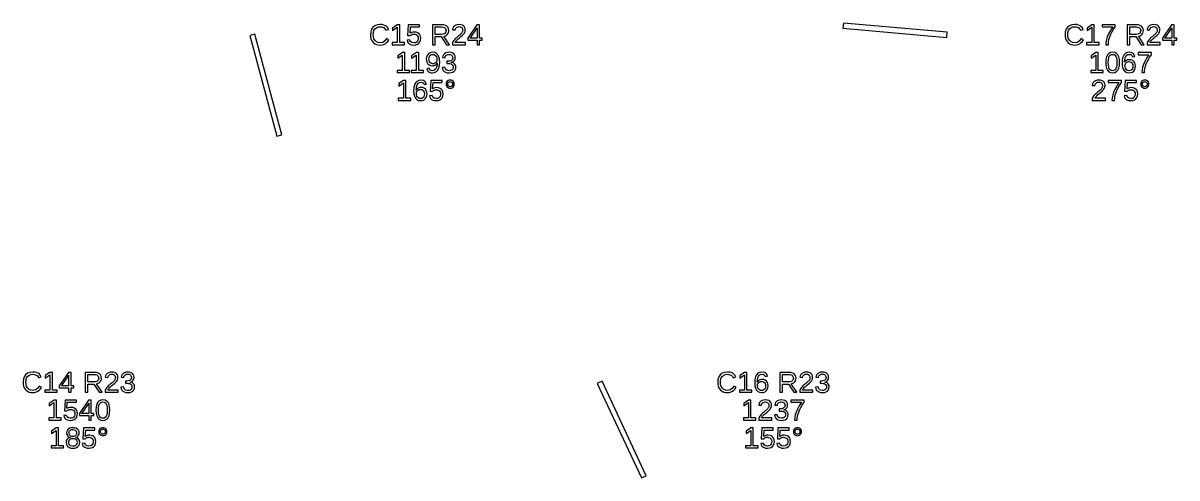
# Model space of a CAD drawing. Extents: x 194 to 2890, y 45 to 1503.
# Drawn here: x 1558 to 1890.2, y 747.5 to 878.4 of the extents above; entities that cross this region are included whole.
import ezdxf

# ---------------------------------------------------------------- set-up
doc = ezdxf.new("R2010")
doc.units = 0
doc.layers.get('0').update_dxf_attribs({"linetype": 'CONTINUOUS'})

msp = doc.modelspace()

# ---------------------------------------------------------------- linework, layer by layer
for points in [[(1661.31, 872.093), (1661.81, 872.222), (1662.26, 872.437), (1662.66, 872.734), (1662.99, 873.109), (1663.26, 873.564), (1662.62, 873.881), (1662.15, 873.219), (1661.55, 872.821), (1660.81, 872.689), (1660.23, 872.76), (1659.73, 872.974), (1659.32, 873.33), (1659.01, 873.803), (1658.83, 874.368), (1658.77, 875.024), (1658.83, 875.685), (1659, 876.244), (1659.3, 876.703), (1659.7, 877.043), (1660.19, 877.247), (1660.78, 877.315), (1661.16, 877.286), (1661.51, 877.198), (1661.83, 877.051), (1662.09, 876.848), (1662.31, 876.593), (1662.47, 876.286), (1663.2, 876.53), (1662.97, 876.961), (1662.67, 877.315), (1662.3, 877.592), (1661.86, 877.791), (1661.35, 877.91), (1660.77, 877.95), (1659.96, 877.863), (1659.28, 877.604), (1658.72, 877.173), (1658.31, 876.589), (1658.06, 875.873), (1657.98, 875.024), (1658.02, 874.441), (1658.13, 873.913), (1658.31, 873.44), (1658.56, 873.028), (1658.89, 872.685), (1659.27, 872.41), (1659.72, 872.21), (1660.22, 872.09), (1660.77, 872.05)], [(1667.8, 872.754), (1666.41, 872.754), (1666.41, 877.864), (1665.73, 877.864), (1664.37, 876.933), (1664.37, 876.241), (1665.67, 877.165), (1665.67, 872.754), (1664.21, 872.754), (1664.21, 872.132), (1667.8, 872.132)], [(1671.05, 872.108), (1671.55, 872.282), (1671.95, 872.571), (1672.25, 872.961), (1672.43, 873.437), (1672.49, 873.999), (1672.44, 874.497), (1672.27, 874.929), (1671.99, 875.293), (1671.62, 875.569), (1671.17, 875.734), (1670.64, 875.789), (1670.19, 875.749), (1669.8, 875.627), (1669.46, 875.423), (1669.57, 877.242), (1672.16, 877.242), (1672.16, 877.864), (1668.9, 877.864), (1668.71, 874.78), (1669.42, 874.78), (1669.6, 874.915), (1669.77, 875.021), (1669.94, 875.098), (1670.11, 875.15), (1670.3, 875.181), (1670.49, 875.191), (1670.84, 875.154), (1671.15, 875.043), (1671.4, 874.858), (1671.58, 874.612), (1671.69, 874.321), (1671.73, 873.983), (1671.69, 873.597), (1671.58, 873.271), (1671.4, 873.004), (1671.15, 872.806), (1670.84, 872.688), (1670.47, 872.648), (1669.91, 872.743), (1669.52, 873.026), (1669.28, 873.499), (1668.54, 873.413), (1668.67, 873.006), (1668.88, 872.668), (1669.16, 872.4), (1669.53, 872.206), (1669.96, 872.089), (1670.46, 872.05)], [(1676.62, 874.512), (1678.4, 874.512), (1679.89, 872.132), (1680.79, 872.132), (1679.16, 874.601), (1679.57, 874.713), (1679.91, 874.896), (1680.19, 875.151), (1680.4, 875.463), (1680.52, 875.821), (1680.56, 876.225), (1680.5, 876.702), (1680.33, 877.104), (1680.03, 877.431), (1679.63, 877.672), (1679.14, 877.816), (1678.54, 877.864), (1675.84, 877.864), (1675.84, 872.132), (1676.62, 872.132)], [(1676.62, 875.126), (1676.62, 877.242), (1678.46, 877.242), (1678.85, 877.213), (1679.18, 877.125), (1679.44, 876.979), (1679.63, 876.778), (1679.74, 876.524), (1679.78, 876.217), (1679.74, 875.898), (1679.63, 875.63), (1679.44, 875.413), (1679.19, 875.254), (1678.87, 875.158), (1678.49, 875.126)], [(1685.39, 872.754), (1682.4, 872.754), (1682.5, 872.946), (1682.63, 873.144), (1682.8, 873.346), (1683, 873.559), (1683.25, 873.789), (1683.54, 874.036), (1684.05, 874.457), (1684.43, 874.797), (1684.7, 875.057), (1684.88, 875.277), (1685.03, 875.496), (1685.15, 875.716), (1685.23, 875.936), (1685.28, 876.157), (1685.3, 876.379), (1685.25, 876.843), (1685.09, 877.23), (1684.84, 877.541), (1684.48, 877.768), (1684.04, 877.904), (1683.5, 877.95), (1683.01, 877.905), (1682.58, 877.769), (1682.21, 877.543), (1681.92, 877.24), (1681.73, 876.876), (1681.63, 876.448), (1682.38, 876.379), (1682.44, 876.663), (1682.56, 876.901), (1682.73, 877.093), (1682.95, 877.235), (1683.21, 877.319), (1683.5, 877.348), (1683.81, 877.319), (1684.06, 877.232), (1684.27, 877.087), (1684.43, 876.89), (1684.52, 876.646), (1684.55, 876.355), (1684.53, 876.13), (1684.48, 875.921), (1684.39, 875.728), (1684.27, 875.547), (1684.13, 875.37), (1683.97, 875.199), (1683.79, 875.031), (1683.59, 874.863), (1683.38, 874.695), (1683.17, 874.522), (1682.95, 874.34), (1682.73, 874.148), (1682.51, 873.943), (1682.3, 873.724), (1682.1, 873.488), (1681.91, 873.233), (1681.74, 872.953), (1681.59, 872.648), (1681.59, 872.132), (1685.39, 872.132)], [(1689.39, 873.429), (1690.2, 873.429), (1690.2, 874.007), (1689.39, 874.007), (1689.39, 877.864), (1688.63, 877.864), (1686, 873.999), (1686, 873.429), (1688.7, 873.429), (1688.7, 872.132), (1689.39, 872.132)], [(1824.07, 875.747), (1794.18, 878.362), (1794.05, 876.868), (1823.93, 874.253)], [(1861.31, 872.093), (1861.81, 872.222), (1862.26, 872.437), (1862.66, 872.734), (1862.99, 873.109), (1863.26, 873.564), (1862.62, 873.881), (1862.15, 873.219), (1861.55, 872.821), (1860.81, 872.689), (1860.23, 872.76), (1859.73, 872.974), (1859.32, 873.33), (1859.01, 873.803), (1858.83, 874.368), (1858.77, 875.024), (1858.83, 875.685), (1859, 876.244), (1859.3, 876.703), (1859.7, 877.043), (1860.19, 877.247), (1860.78, 877.315), (1861.16, 877.286), (1861.51, 877.198), (1861.83, 877.051), (1862.09, 876.848), (1862.31, 876.593), (1862.47, 876.286), (1863.2, 876.53), (1862.97, 876.961), (1862.67, 877.315), (1862.3, 877.592), (1861.86, 877.791), (1861.35, 877.91), (1860.77, 877.95), (1859.96, 877.863), (1859.28, 877.604), (1858.72, 877.173), (1858.31, 876.589), (1858.06, 875.873), (1857.98, 875.024), (1858.02, 874.441), (1858.13, 873.913), (1858.31, 873.44), (1858.56, 873.028), (1858.89, 872.685), (1859.27, 872.41), (1859.72, 872.21), (1860.22, 872.09), (1860.77, 872.05)], [(1867.8, 872.754), (1866.41, 872.754), (1866.41, 877.864), (1865.73, 877.864), (1864.37, 876.933), (1864.37, 876.241), (1865.67, 877.165), (1865.67, 872.754), (1864.21, 872.754), (1864.21, 872.132), (1867.8, 872.132)], [(1870.48, 872.655), (1870.54, 873.166), (1870.64, 873.665), (1870.78, 874.161), (1870.96, 874.662), (1871.18, 875.167), (1871.48, 875.739), (1871.89, 876.44), (1872.42, 877.27), (1872.42, 877.864), (1868.63, 877.864), (1868.63, 877.242), (1871.72, 877.242), (1871.06, 876.228), (1870.54, 875.295), (1870.16, 874.445), (1869.9, 873.648), (1869.74, 872.877), (1869.69, 872.132), (1870.46, 872.132)], [(1876.62, 874.512), (1878.4, 874.512), (1879.89, 872.132), (1880.79, 872.132), (1879.16, 874.601), (1879.57, 874.713), (1879.91, 874.896), (1880.19, 875.151), (1880.4, 875.463), (1880.52, 875.821), (1880.56, 876.225), (1880.5, 876.702), (1880.33, 877.104), (1880.03, 877.431), (1879.63, 877.672), (1879.14, 877.816), (1878.54, 877.864), (1875.84, 877.864), (1875.84, 872.132), (1876.62, 872.132)], [(1876.62, 875.126), (1876.62, 877.242), (1878.46, 877.242), (1878.85, 877.213), (1879.18, 877.125), (1879.44, 876.979), (1879.63, 876.778), (1879.74, 876.524), (1879.78, 876.217), (1879.74, 875.898), (1879.63, 875.63), (1879.44, 875.413), (1879.19, 875.254), (1878.87, 875.158), (1878.49, 875.126)], [(1885.39, 872.754), (1882.4, 872.754), (1882.5, 872.946), (1882.63, 873.144), (1882.8, 873.346), (1883, 873.559), (1883.25, 873.789), (1883.54, 874.036), (1884.05, 874.457), (1884.43, 874.797), (1884.7, 875.057), (1884.88, 875.277), (1885.03, 875.496), (1885.15, 875.716), (1885.23, 875.936), (1885.28, 876.157), (1885.3, 876.379), (1885.25, 876.843), (1885.09, 877.23), (1884.84, 877.541), (1884.48, 877.768), (1884.04, 877.904), (1883.5, 877.95), (1883.01, 877.905), (1882.58, 877.769), (1882.21, 877.543), (1881.92, 877.24), (1881.73, 876.876), (1881.63, 876.448), (1882.38, 876.379), (1882.44, 876.663), (1882.56, 876.901), (1882.73, 877.093), (1882.95, 877.235), (1883.21, 877.319), (1883.5, 877.348), (1883.81, 877.319), (1884.06, 877.232), (1884.27, 877.087), (1884.43, 876.89), (1884.52, 876.646), (1884.55, 876.355), (1884.53, 876.13), (1884.48, 875.921), (1884.39, 875.728), (1884.27, 875.547), (1884.13, 875.37), (1883.97, 875.199), (1883.79, 875.031), (1883.59, 874.863), (1883.38, 874.695), (1883.17, 874.522), (1882.95, 874.34), (1882.73, 874.148), (1882.51, 873.943), (1882.3, 873.724), (1882.1, 873.488), (1881.91, 873.233), (1881.74, 872.953), (1881.59, 872.648), (1881.59, 872.132), (1885.39, 872.132)], [(1889.39, 873.429), (1890.2, 873.429), (1890.2, 874.007), (1889.39, 874.007), (1889.39, 877.864), (1888.63, 877.864), (1886, 873.999), (1886, 873.429), (1888.7, 873.429), (1888.7, 872.132), (1889.39, 872.132)], [(1632.49, 846.216), (1624.72, 875.194), (1623.28, 874.806), (1631.04, 845.828)], [(1686.68, 874.007), (1686.74, 874.089), (1686.96, 874.39), (1688.43, 876.554), (1688.47, 876.618), (1688.52, 876.708), (1688.59, 876.823), (1688.65, 876.932), (1688.69, 877.004), (1688.7, 877.038), (1688.7, 874.007)], [(1886.68, 874.007), (1886.74, 874.089), (1886.96, 874.39), (1888.43, 876.554), (1888.47, 876.618), (1888.52, 876.708), (1888.59, 876.823), (1888.65, 876.932), (1888.69, 877.004), (1888.7, 877.038), (1888.7, 874.007)], [(1669.27, 864.754), (1667.87, 864.754), (1667.87, 869.864), (1667.2, 869.864), (1665.84, 868.933), (1665.84, 868.241), (1667.14, 869.165), (1667.14, 864.754), (1665.67, 864.754), (1665.67, 864.132), (1669.27, 864.132)], [(1673.28, 864.754), (1671.89, 864.754), (1671.89, 869.864), (1671.21, 869.864), (1669.86, 868.933), (1669.86, 868.241), (1671.15, 869.165), (1671.15, 864.754), (1669.69, 864.754), (1669.69, 864.132), (1673.28, 864.132)], [(1676.47, 864.138), (1676.98, 864.403), (1677.39, 864.844), (1677.69, 865.448), (1677.87, 866.205), (1677.93, 867.114), (1677.88, 867.981), (1677.71, 868.691), (1677.44, 869.242), (1677.06, 869.635), (1676.58, 869.871), (1675.99, 869.95), (1675.43, 869.893), (1674.97, 869.721), (1674.59, 869.435), (1674.31, 869.049), (1674.14, 868.578), (1674.08, 868.021), (1674.13, 867.476), (1674.29, 867.009), (1674.55, 866.617), (1674.89, 866.324), (1675.3, 866.147), (1675.78, 866.089), (1676.09, 866.113), (1676.38, 866.187), (1676.65, 866.31), (1676.89, 866.474), (1677.07, 866.67), (1677.21, 866.898), (1677.16, 866.23), (1677.04, 865.672), (1676.84, 865.226), (1676.58, 864.901), (1676.26, 864.705), (1675.87, 864.64), (1675.43, 864.72), (1675.1, 864.958), (1674.9, 865.356), (1674.2, 865.246), (1674.34, 864.865), (1674.53, 864.56), (1674.78, 864.333), (1675.08, 864.176), (1675.44, 864.082), (1675.86, 864.05)], [(1675.63, 866.707), (1675.36, 866.828), (1675.13, 867.03), (1674.96, 867.302), (1674.86, 867.633), (1674.83, 868.021), (1674.86, 868.403), (1674.96, 868.727), (1675.13, 868.996), (1675.36, 869.196), (1675.64, 869.316), (1675.97, 869.356), (1676.3, 869.309), (1676.58, 869.169), (1676.82, 868.935), (1676.99, 868.624), (1677.1, 868.253), (1677.13, 867.822), (1677.12, 867.605), (1677.06, 867.404), (1676.98, 867.22), (1676.86, 867.057), (1676.72, 866.92), (1676.55, 866.811), (1676.36, 866.731), (1676.16, 866.682), (1675.96, 866.666)], [(1681.22, 864.099), (1681.7, 864.244), (1682.09, 864.486), (1682.37, 864.816), (1682.54, 865.225), (1682.59, 865.714), (1682.55, 866.06), (1682.43, 866.363), (1682.24, 866.626), (1681.97, 866.835), (1681.63, 866.978), (1681.23, 867.057), (1681.23, 867.073), (1681.59, 867.179), (1681.89, 867.335), (1682.13, 867.539), (1682.3, 867.791), (1682.4, 868.089), (1682.43, 868.432), (1682.38, 868.875), (1682.22, 869.247), (1681.96, 869.549), (1681.6, 869.772), (1681.15, 869.905), (1680.62, 869.95), (1680.12, 869.906), (1679.69, 869.774), (1679.32, 869.555), (1679.04, 869.258), (1678.84, 868.892), (1678.74, 868.457), (1679.48, 868.4), (1679.54, 868.678), (1679.65, 868.911), (1679.82, 869.099), (1680.04, 869.237), (1680.31, 869.32), (1680.61, 869.348), (1680.93, 869.318), (1681.2, 869.229), (1681.41, 869.081), (1681.56, 868.882), (1681.65, 868.64), (1681.68, 868.355), (1681.65, 868.068), (1681.53, 867.826), (1681.35, 867.629), (1681.1, 867.483), (1680.79, 867.395), (1680.42, 867.366), (1680.02, 867.366), (1680.02, 866.731), (1680.43, 866.731), (1680.85, 866.702), (1681.2, 866.615), (1681.47, 866.469), (1681.67, 866.271), (1681.79, 866.028), (1681.83, 865.739), (1681.8, 865.41), (1681.69, 865.14), (1681.52, 864.929), (1681.28, 864.778), (1680.99, 864.687), (1680.65, 864.656), (1680.02, 864.769), (1679.6, 865.108), (1679.4, 865.674), (1678.64, 865.604), (1678.75, 865.134), (1678.96, 864.746), (1679.26, 864.443), (1679.64, 864.225), (1680.11, 864.094), (1680.65, 864.05)], [(1868.96, 864.754), (1867.56, 864.754), (1867.56, 869.864), (1866.89, 869.864), (1865.53, 868.933), (1865.53, 868.241), (1866.83, 869.165), (1866.83, 864.754), (1865.37, 864.754), (1865.37, 864.132), (1868.96, 864.132)], [(1872.28, 864.134), (1872.78, 864.387), (1873.17, 864.807), (1873.45, 865.387), (1873.62, 866.118), (1873.67, 867), (1873.62, 867.894), (1873.46, 868.629), (1873.19, 869.205), (1872.81, 869.619), (1872.31, 869.867), (1871.7, 869.95), (1871.06, 869.868), (1870.56, 869.623), (1870.17, 869.213), (1869.91, 868.64), (1869.74, 867.902), (1869.69, 867), (1869.75, 866.114), (1869.91, 865.382), (1870.19, 864.803), (1870.57, 864.385), (1871.07, 864.134), (1871.67, 864.05)], [(1871.29, 864.711), (1870.97, 864.9), (1870.73, 865.214), (1870.56, 865.664), (1870.46, 866.259), (1870.43, 867), (1870.46, 867.759), (1870.56, 868.362), (1870.73, 868.806), (1870.97, 869.112), (1871.29, 869.295), (1871.7, 869.356), (1872.09, 869.294), (1872.41, 869.108), (1872.64, 868.798), (1872.8, 868.351), (1872.9, 867.751), (1872.93, 867), (1872.9, 866.271), (1872.8, 865.68), (1872.63, 865.226), (1872.39, 864.905), (1872.07, 864.712), (1871.68, 864.648)], [(1876.95, 864.108), (1877.41, 864.283), (1877.78, 864.575), (1878.05, 864.967), (1878.21, 865.445), (1878.27, 866.007), (1878.22, 866.528), (1878.06, 866.973), (1877.8, 867.342), (1877.46, 867.618), (1877.04, 867.783), (1876.54, 867.838), (1876.24, 867.817), (1875.97, 867.752), (1875.71, 867.645), (1875.49, 867.496), (1875.3, 867.309), (1875.15, 867.081), (1875.19, 867.761), (1875.3, 868.325), (1875.5, 868.772), (1875.76, 869.096), (1876.08, 869.291), (1876.47, 869.356), (1876.89, 869.278), (1877.21, 869.045), (1877.41, 868.656), (1878.11, 868.782), (1877.78, 869.431), (1877.23, 869.82), (1876.47, 869.95), (1875.87, 869.861), (1875.36, 869.595), (1874.96, 869.152), (1874.66, 868.544), (1874.48, 867.782), (1874.42, 866.866), (1874.48, 866.022), (1874.65, 865.323), (1874.94, 864.77), (1875.33, 864.37), (1875.82, 864.13), (1876.42, 864.05)], [(1876.07, 864.687), (1875.79, 864.828), (1875.55, 865.063), (1875.37, 865.372), (1875.26, 865.734), (1875.22, 866.15), (1875.26, 866.474), (1875.36, 866.749), (1875.54, 866.974), (1875.77, 867.14), (1876.05, 867.239), (1876.37, 867.273), (1876.7, 867.235), (1876.99, 867.122), (1877.22, 866.935), (1877.39, 866.678), (1877.49, 866.358), (1877.52, 865.975), (1877.49, 865.589), (1877.39, 865.263), (1877.22, 864.996), (1877, 864.798), (1876.72, 864.68), (1876.39, 864.64)], [(1880.9, 864.655), (1880.97, 865.166), (1881.07, 865.665), (1881.21, 866.161), (1881.39, 866.662), (1881.61, 867.167), (1881.91, 867.739), (1882.32, 868.44), (1882.85, 869.27), (1882.85, 869.864), (1879.06, 869.864), (1879.06, 869.242), (1882.14, 869.242), (1881.48, 868.228), (1880.97, 867.295), (1880.59, 866.445), (1880.33, 865.648), (1880.17, 864.877), (1880.12, 864.132), (1880.88, 864.132)], [(1669.61, 856.754), (1668.21, 856.754), (1668.21, 861.864), (1667.54, 861.864), (1666.18, 860.933), (1666.18, 860.241), (1667.48, 861.165), (1667.48, 856.754), (1666.02, 856.754), (1666.02, 856.132), (1669.61, 856.132)], [(1672.97, 856.108), (1673.42, 856.283), (1673.79, 856.575), (1674.07, 856.967), (1674.23, 857.445), (1674.28, 858.007), (1674.23, 858.528), (1674.08, 858.973), (1673.82, 859.342), (1673.47, 859.618), (1673.05, 859.783), (1672.56, 859.838), (1672.26, 859.817), (1671.98, 859.752), (1671.73, 859.645), (1671.51, 859.496), (1671.32, 859.309), (1671.17, 859.081), (1671.21, 859.761), (1671.32, 860.325), (1671.51, 860.772), (1671.77, 861.096), (1672.1, 861.291), (1672.48, 861.356), (1672.91, 861.278), (1673.23, 861.045), (1673.43, 860.656), (1674.13, 860.782), (1673.79, 861.431), (1673.25, 861.82), (1672.49, 861.95), (1671.88, 861.861), (1671.38, 861.595), (1670.97, 861.152), (1670.68, 860.544), (1670.5, 859.782), (1670.44, 858.866), (1670.5, 858.022), (1670.67, 857.323), (1670.95, 856.77), (1671.34, 856.37), (1671.84, 856.13), (1672.43, 856.05)], [(1677.49, 856.108), (1677.99, 856.282), (1678.4, 856.571), (1678.7, 856.961), (1678.88, 857.437), (1678.94, 857.999), (1678.88, 858.497), (1678.71, 858.929), (1678.43, 859.293), (1678.06, 859.569), (1677.61, 859.734), (1677.08, 859.789), (1676.64, 859.749), (1676.24, 859.627), (1675.9, 859.423), (1676.01, 861.242), (1678.6, 861.242), (1678.6, 861.864), (1675.34, 861.864), (1675.15, 858.78), (1675.87, 858.78), (1676.04, 858.915), (1676.21, 859.021), (1676.38, 859.098), (1676.56, 859.15), (1676.74, 859.181), (1676.93, 859.191), (1677.29, 859.154), (1677.59, 859.043), (1677.84, 858.858), (1678.03, 858.612), (1678.14, 858.321), (1678.17, 857.983), (1678.14, 857.597), (1678.03, 857.271), (1677.84, 857.004), (1677.59, 856.806), (1677.28, 856.688), (1676.92, 856.648), (1676.36, 856.743), (1675.96, 857.026), (1675.73, 857.499), (1674.98, 857.413), (1675.11, 857.006), (1675.32, 856.668), (1675.61, 856.4), (1675.97, 856.206), (1676.4, 856.089), (1676.9, 856.05)], [(1681.25, 859.668), (1681.53, 859.781), (1681.77, 859.968), (1681.96, 860.21), (1682.08, 860.484), (1682.12, 860.79), (1682.08, 861.097), (1681.97, 861.371), (1681.78, 861.612), (1681.53, 861.8), (1681.26, 861.912), (1680.95, 861.95), (1680.64, 861.912), (1680.36, 861.798), (1680.12, 861.608), (1679.93, 861.365), (1679.82, 861.093), (1679.78, 860.79), (1679.82, 860.488), (1679.93, 860.215), (1680.13, 859.972), (1680.37, 859.783), (1680.64, 859.669), (1680.95, 859.631)], [(1680.76, 860.082), (1680.59, 860.154), (1680.44, 860.274), (1680.32, 860.427), (1680.25, 860.599), (1680.23, 860.79), (1680.25, 860.981), (1680.32, 861.154), (1680.44, 861.307), (1680.59, 861.427), (1680.76, 861.499), (1680.95, 861.523), (1681.14, 861.499), (1681.31, 861.429), (1681.46, 861.311), (1681.58, 861.159), (1681.65, 860.986), (1681.67, 860.79), (1681.65, 860.597), (1681.58, 860.424), (1681.46, 860.271), (1681.31, 860.153), (1681.14, 860.082), (1680.95, 860.058)], [(1869.6, 856.754), (1866.61, 856.754), (1866.71, 856.946), (1866.84, 857.144), (1867.01, 857.346), (1867.21, 857.559), (1867.46, 857.789), (1867.75, 858.036), (1868.26, 858.457), (1868.64, 858.797), (1868.9, 859.057), (1869.09, 859.277), (1869.24, 859.496), (1869.36, 859.716), (1869.44, 859.936), (1869.49, 860.157), (1869.51, 860.379), (1869.46, 860.843), (1869.3, 861.23), (1869.04, 861.541), (1868.69, 861.768), (1868.24, 861.904), (1867.71, 861.95), (1867.21, 861.905), (1866.78, 861.769), (1866.42, 861.543), (1866.13, 861.24), (1865.93, 860.876), (1865.83, 860.448), (1866.58, 860.379), (1866.65, 860.663), (1866.76, 860.901), (1866.94, 861.093), (1867.16, 861.235), (1867.42, 861.319), (1867.71, 861.348), (1868.01, 861.319), (1868.27, 861.232), (1868.48, 861.087), (1868.63, 860.89), (1868.72, 860.646), (1868.75, 860.355), (1868.74, 860.13), (1868.68, 859.921), (1868.59, 859.728), (1868.48, 859.547), (1868.34, 859.37), (1868.17, 859.199), (1867.99, 859.031), (1867.8, 858.863), (1867.59, 858.695), (1867.37, 858.522), (1867.16, 858.34), (1866.94, 858.148), (1866.72, 857.943), (1866.51, 857.724), (1866.31, 857.488), (1866.12, 857.233), (1865.95, 856.953), (1865.8, 856.648), (1865.8, 856.132), (1869.6, 856.132)], [(1872.29, 856.655), (1872.35, 857.166), (1872.45, 857.665), (1872.59, 858.161), (1872.77, 858.662), (1872.99, 859.167), (1873.29, 859.739), (1873.7, 860.44), (1874.23, 861.27), (1874.23, 861.864), (1870.44, 861.864), (1870.44, 861.242), (1873.52, 861.242), (1872.87, 860.228), (1872.35, 859.295), (1871.97, 858.445), (1871.71, 857.648), (1871.55, 856.877), (1871.5, 856.132), (1872.27, 856.132)], [(1877.49, 856.108), (1877.99, 856.282), (1878.4, 856.571), (1878.7, 856.961), (1878.88, 857.437), (1878.94, 857.999), (1878.88, 858.497), (1878.71, 858.929), (1878.43, 859.293), (1878.06, 859.569), (1877.61, 859.734), (1877.08, 859.789), (1876.64, 859.749), (1876.24, 859.627), (1875.9, 859.423), (1876.01, 861.242), (1878.6, 861.242), (1878.6, 861.864), (1875.34, 861.864), (1875.15, 858.78), (1875.87, 858.78), (1876.04, 858.915), (1876.21, 859.021), (1876.38, 859.098), (1876.56, 859.15), (1876.74, 859.181), (1876.93, 859.191), (1877.29, 859.154), (1877.59, 859.043), (1877.84, 858.858), (1878.03, 858.612), (1878.14, 858.321), (1878.17, 857.983), (1878.14, 857.597), (1878.03, 857.271), (1877.84, 857.004), (1877.59, 856.806), (1877.28, 856.688), (1876.92, 856.648), (1876.36, 856.743), (1875.96, 857.026), (1875.73, 857.499), (1874.98, 857.413), (1875.11, 857.006), (1875.32, 856.668), (1875.61, 856.4), (1875.97, 856.206), (1876.4, 856.089), (1876.9, 856.05)], [(1881.25, 859.668), (1881.53, 859.781), (1881.77, 859.968), (1881.96, 860.21), (1882.08, 860.484), (1882.12, 860.79), (1882.08, 861.097), (1881.97, 861.371), (1881.78, 861.612), (1881.53, 861.8), (1881.26, 861.912), (1880.95, 861.95), (1880.64, 861.912), (1880.36, 861.798), (1880.12, 861.608), (1879.93, 861.365), (1879.82, 861.093), (1879.78, 860.79), (1879.82, 860.488), (1879.93, 860.215), (1880.13, 859.972), (1880.37, 859.783), (1880.64, 859.669), (1880.95, 859.631)], [(1880.76, 860.082), (1880.59, 860.154), (1880.44, 860.274), (1880.32, 860.427), (1880.25, 860.599), (1880.23, 860.79), (1880.25, 860.981), (1880.32, 861.154), (1880.44, 861.307), (1880.59, 861.427), (1880.76, 861.499), (1880.95, 861.523), (1881.14, 861.499), (1881.31, 861.429), (1881.46, 861.311), (1881.58, 861.159), (1881.65, 860.986), (1881.67, 860.79), (1881.65, 860.597), (1881.58, 860.424), (1881.46, 860.271), (1881.31, 860.153), (1881.14, 860.082), (1880.95, 860.058)], [(1672.09, 856.687), (1671.81, 856.828), (1671.57, 857.063), (1671.39, 857.372), (1671.28, 857.734), (1671.24, 858.15), (1671.28, 858.474), (1671.38, 858.749), (1671.56, 858.974), (1671.79, 859.14), (1672.06, 859.239), (1672.38, 859.273), (1672.72, 859.235), (1673, 859.122), (1673.23, 858.935), (1673.4, 858.678), (1673.51, 858.358), (1673.54, 857.975), (1673.51, 857.589), (1673.41, 857.263), (1673.24, 856.996), (1673.01, 856.798), (1672.74, 856.68), (1672.41, 856.64)], [(1561.31, 772.093), (1561.81, 772.222), (1562.26, 772.437), (1562.66, 772.734), (1562.99, 773.109), (1563.26, 773.564), (1562.62, 773.881), (1562.15, 773.219), (1561.55, 772.821), (1560.81, 772.689), (1560.23, 772.76), (1559.73, 772.974), (1559.32, 773.33), (1559.01, 773.803), (1558.83, 774.368), (1558.77, 775.024), (1558.83, 775.685), (1559, 776.244), (1559.3, 776.703), (1559.7, 777.043), (1560.19, 777.247), (1560.78, 777.315), (1561.16, 777.286), (1561.51, 777.198), (1561.83, 777.051), (1562.09, 776.848), (1562.31, 776.593), (1562.47, 776.286), (1563.2, 776.53), (1562.97, 776.961), (1562.67, 777.315), (1562.3, 777.592), (1561.86, 777.791), (1561.35, 777.91), (1560.77, 777.95), (1559.96, 777.863), (1559.28, 777.604), (1558.72, 777.173), (1558.31, 776.589), (1558.06, 775.873), (1557.98, 775.024), (1558.02, 774.441), (1558.13, 773.913), (1558.31, 773.44), (1558.56, 773.028), (1558.89, 772.685), (1559.27, 772.41), (1559.72, 772.21), (1560.22, 772.09), (1560.77, 772.05)], [(1567.8, 772.754), (1566.41, 772.754), (1566.41, 777.864), (1565.73, 777.864), (1564.37, 776.933), (1564.37, 776.241), (1565.67, 777.165), (1565.67, 772.754), (1564.21, 772.754), (1564.21, 772.132), (1567.8, 772.132)], [(1571.79, 773.429), (1572.6, 773.429), (1572.6, 774.007), (1571.79, 774.007), (1571.79, 777.864), (1571.02, 777.864), (1568.4, 773.999), (1568.4, 773.429), (1571.1, 773.429), (1571.1, 772.132), (1571.79, 772.132)], [(1576.62, 774.512), (1578.4, 774.512), (1579.89, 772.132), (1580.79, 772.132), (1579.16, 774.601), (1579.57, 774.713), (1579.91, 774.896), (1580.19, 775.151), (1580.4, 775.463), (1580.52, 775.821), (1580.56, 776.225), (1580.5, 776.702), (1580.33, 777.104), (1580.03, 777.431), (1579.63, 777.672), (1579.14, 777.816), (1578.54, 777.864), (1575.84, 777.864), (1575.84, 772.132), (1576.62, 772.132)], [(1585.39, 772.754), (1582.4, 772.754), (1582.5, 772.946), (1582.63, 773.144), (1582.8, 773.346), (1583, 773.559), (1583.25, 773.789), (1583.54, 774.036), (1584.05, 774.457), (1584.43, 774.797), (1584.7, 775.057), (1584.88, 775.277), (1585.03, 775.496), (1585.15, 775.716), (1585.23, 775.936), (1585.28, 776.157), (1585.3, 776.379), (1585.25, 776.843), (1585.09, 777.23), (1584.84, 777.541), (1584.48, 777.768), (1584.04, 777.904), (1583.5, 777.95), (1583.01, 777.905), (1582.58, 777.769), (1582.21, 777.543), (1581.92, 777.24), (1581.73, 776.876), (1581.63, 776.448), (1582.38, 776.379), (1582.44, 776.663), (1582.56, 776.901), (1582.73, 777.093), (1582.95, 777.235), (1583.21, 777.319), (1583.5, 777.348), (1583.81, 777.319), (1584.06, 777.232), (1584.27, 777.087), (1584.43, 776.89), (1584.52, 776.646), (1584.55, 776.355), (1584.53, 776.13), (1584.48, 775.921), (1584.39, 775.728), (1584.27, 775.547), (1584.13, 775.37), (1583.97, 775.199), (1583.79, 775.031), (1583.59, 774.863), (1583.38, 774.695), (1583.17, 774.522), (1582.95, 774.34), (1582.73, 774.148), (1582.51, 773.943), (1582.3, 773.724), (1582.1, 773.488), (1581.91, 773.233), (1581.74, 772.953), (1581.59, 772.648), (1581.59, 772.132), (1585.39, 772.132)], [(1588.71, 772.099), (1589.19, 772.244), (1589.57, 772.486), (1589.85, 772.816), (1590.02, 773.225), (1590.08, 773.714), (1590.04, 774.06), (1589.92, 774.363), (1589.72, 774.626), (1589.45, 774.835), (1589.12, 774.978), (1588.72, 775.057), (1588.72, 775.073), (1589.08, 775.179), (1589.38, 775.335), (1589.61, 775.539), (1589.78, 775.791), (1589.89, 776.089), (1589.92, 776.432), (1589.87, 776.875), (1589.71, 777.247), (1589.44, 777.549), (1589.08, 777.772), (1588.63, 777.905), (1588.1, 777.95), (1587.61, 777.906), (1587.18, 777.774), (1586.81, 777.555), (1586.52, 777.258), (1586.33, 776.892), (1586.23, 776.457), (1586.96, 776.4), (1587.02, 776.678), (1587.14, 776.911), (1587.31, 777.099), (1587.53, 777.237), (1587.79, 777.32), (1588.09, 777.348), (1588.42, 777.318), (1588.69, 777.229), (1588.9, 777.081), (1589.05, 776.882), (1589.14, 776.64), (1589.17, 776.355), (1589.13, 776.068), (1589.02, 775.826), (1588.84, 775.629), (1588.58, 775.483), (1588.27, 775.395), (1587.9, 775.366), (1587.5, 775.366), (1587.5, 774.731), (1587.92, 774.731), (1588.34, 774.702), (1588.68, 774.615), (1588.96, 774.469), (1589.16, 774.271), (1589.28, 774.028), (1589.32, 773.739), (1589.28, 773.41), (1589.18, 773.14), (1589, 772.929), (1588.77, 772.778), (1588.48, 772.687), (1588.13, 772.656), (1587.5, 772.769), (1587.09, 773.108), (1586.88, 773.674), (1586.13, 773.604), (1586.24, 773.134), (1586.45, 772.746), (1586.74, 772.443), (1587.13, 772.225), (1587.59, 772.094), (1588.13, 772.05)], [(1761.31, 772.093), (1761.81, 772.222), (1762.26, 772.437), (1762.66, 772.734), (1762.99, 773.109), (1763.26, 773.564), (1762.62, 773.881), (1762.15, 773.219), (1761.55, 772.821), (1760.81, 772.689), (1760.23, 772.76), (1759.73, 772.974), (1759.32, 773.33), (1759.01, 773.803), (1758.83, 774.368), (1758.77, 775.024), (1758.83, 775.685), (1759, 776.244), (1759.3, 776.703), (1759.7, 777.043), (1760.19, 777.247), (1760.78, 777.315), (1761.16, 777.286), (1761.51, 777.198), (1761.83, 777.051), (1762.09, 776.848), (1762.31, 776.593), (1762.47, 776.286), (1763.2, 776.53), (1762.97, 776.961), (1762.67, 777.315), (1762.3, 777.592), (1761.86, 777.791), (1761.35, 777.91), (1760.77, 777.95), (1759.96, 777.863), (1759.28, 777.604), (1758.72, 777.173), (1758.31, 776.589), (1758.06, 775.873), (1757.98, 775.024), (1758.02, 774.441), (1758.13, 773.913), (1758.31, 773.44), (1758.56, 773.028), (1758.89, 772.685), (1759.27, 772.41), (1759.72, 772.21), (1760.22, 772.09), (1760.77, 772.05)], [(1767.8, 772.754), (1766.41, 772.754), (1766.41, 777.864), (1765.73, 777.864), (1764.37, 776.933), (1764.37, 776.241), (1765.67, 777.165), (1765.67, 772.754), (1764.21, 772.754), (1764.21, 772.132), (1767.8, 772.132)], [(1771.16, 772.108), (1771.61, 772.283), (1771.98, 772.575), (1772.26, 772.967), (1772.42, 773.445), (1772.48, 774.007), (1772.42, 774.528), (1772.27, 774.973), (1772.01, 775.342), (1771.66, 775.618), (1771.24, 775.783), (1770.75, 775.838), (1770.45, 775.817), (1770.17, 775.752), (1769.92, 775.645), (1769.7, 775.496), (1769.51, 775.309), (1769.36, 775.081), (1769.4, 775.761), (1769.51, 776.325), (1769.7, 776.772), (1769.96, 777.096), (1770.29, 777.291), (1770.67, 777.356), (1771.1, 777.278), (1771.42, 777.045), (1771.62, 776.656), (1772.32, 776.782), (1771.99, 777.431), (1771.44, 777.82), (1770.68, 777.95), (1770.08, 777.861), (1769.57, 777.595), (1769.16, 777.152), (1768.87, 776.544), (1768.69, 775.782), (1768.63, 774.866), (1768.69, 774.022), (1768.86, 773.323), (1769.14, 772.77), (1769.54, 772.37), (1770.03, 772.13), (1770.62, 772.05)], [(1776.62, 774.512), (1778.4, 774.512), (1779.89, 772.132), (1780.79, 772.132), (1779.16, 774.601), (1779.57, 774.713), (1779.91, 774.896), (1780.19, 775.151), (1780.4, 775.463), (1780.52, 775.821), (1780.56, 776.225), (1780.5, 776.702), (1780.33, 777.104), (1780.03, 777.431), (1779.63, 777.672), (1779.14, 777.816), (1778.54, 777.864), (1775.84, 777.864), (1775.84, 772.132), (1776.62, 772.132)], [(1785.39, 772.754), (1782.4, 772.754), (1782.5, 772.946), (1782.63, 773.144), (1782.8, 773.346), (1783, 773.559), (1783.25, 773.789), (1783.54, 774.036), (1784.05, 774.457), (1784.43, 774.797), (1784.7, 775.057), (1784.88, 775.277), (1785.03, 775.496), (1785.15, 775.716), (1785.23, 775.936), (1785.28, 776.157), (1785.3, 776.379), (1785.25, 776.843), (1785.09, 777.23), (1784.84, 777.541), (1784.48, 777.768), (1784.04, 777.904), (1783.5, 777.95), (1783.01, 777.905), (1782.58, 777.769), (1782.21, 777.543), (1781.92, 777.24), (1781.73, 776.876), (1781.63, 776.448), (1782.38, 776.379), (1782.44, 776.663), (1782.56, 776.901), (1782.73, 777.093), (1782.95, 777.235), (1783.21, 777.319), (1783.5, 777.348), (1783.81, 777.319), (1784.06, 777.232), (1784.27, 777.087), (1784.43, 776.89), (1784.52, 776.646), (1784.55, 776.355), (1784.53, 776.13), (1784.48, 775.921), (1784.39, 775.728), (1784.27, 775.547), (1784.13, 775.37), (1783.97, 775.199), (1783.79, 775.031), (1783.59, 774.863), (1783.38, 774.695), (1783.17, 774.522), (1782.95, 774.34), (1782.73, 774.148), (1782.51, 773.943), (1782.3, 773.724), (1782.1, 773.488), (1781.91, 773.233), (1781.74, 772.953), (1781.59, 772.648), (1781.59, 772.132), (1785.39, 772.132)], [(1788.71, 772.099), (1789.19, 772.244), (1789.57, 772.486), (1789.85, 772.816), (1790.02, 773.225), (1790.08, 773.714), (1790.04, 774.06), (1789.92, 774.363), (1789.72, 774.626), (1789.45, 774.835), (1789.12, 774.978), (1788.72, 775.057), (1788.72, 775.073), (1789.08, 775.179), (1789.38, 775.335), (1789.61, 775.539), (1789.78, 775.791), (1789.89, 776.089), (1789.92, 776.432), (1789.87, 776.875), (1789.71, 777.247), (1789.44, 777.549), (1789.08, 777.772), (1788.63, 777.905), (1788.1, 777.95), (1787.61, 777.906), (1787.18, 777.774), (1786.81, 777.555), (1786.52, 777.258), (1786.33, 776.892), (1786.23, 776.457), (1786.96, 776.4), (1787.02, 776.678), (1787.14, 776.911), (1787.31, 777.099), (1787.53, 777.237), (1787.79, 777.32), (1788.09, 777.348), (1788.42, 777.318), (1788.69, 777.229), (1788.9, 777.081), (1789.05, 776.882), (1789.14, 776.64), (1789.17, 776.355), (1789.13, 776.068), (1789.02, 775.826), (1788.84, 775.629), (1788.58, 775.483), (1788.27, 775.395), (1787.9, 775.366), (1787.5, 775.366), (1787.5, 774.731), (1787.92, 774.731), (1788.34, 774.702), (1788.68, 774.615), (1788.96, 774.469), (1789.16, 774.271), (1789.28, 774.028), (1789.32, 773.739), (1789.28, 773.41), (1789.18, 773.14), (1789, 772.929), (1788.77, 772.778), (1788.48, 772.687), (1788.13, 772.656), (1787.5, 772.769), (1787.09, 773.108), (1786.88, 773.674), (1786.13, 773.604), (1786.24, 773.134), (1786.45, 772.746), (1786.74, 772.443), (1787.13, 772.225), (1787.59, 772.094), (1788.13, 772.05)], [(1569.07, 774.007), (1569.14, 774.089), (1569.36, 774.39), (1570.83, 776.554), (1570.87, 776.618), (1570.92, 776.708), (1570.99, 776.823), (1571.05, 776.932), (1571.08, 777.004), (1571.1, 777.038), (1571.1, 774.007)], [(1576.62, 775.126), (1576.62, 777.242), (1578.46, 777.242), (1578.85, 777.213), (1579.18, 777.125), (1579.44, 776.979), (1579.63, 776.778), (1579.74, 776.524), (1579.78, 776.217), (1579.74, 775.898), (1579.63, 775.63), (1579.44, 775.413), (1579.19, 775.254), (1578.87, 775.158), (1578.49, 775.126)], [(1737.36, 748.128), (1724.68, 775.317), (1723.32, 774.683), (1736, 747.494)], [(1770.28, 772.687), (1770, 772.828), (1769.76, 773.063), (1769.58, 773.372), (1769.47, 773.734), (1769.43, 774.15), (1769.47, 774.474), (1769.57, 774.749), (1769.75, 774.974), (1769.98, 775.14), (1770.26, 775.239), (1770.58, 775.273), (1770.91, 775.235), (1771.2, 775.122), (1771.43, 774.935), (1771.6, 774.678), (1771.7, 774.358), (1771.73, 773.975), (1771.7, 773.589), (1771.6, 773.263), (1771.43, 772.996), (1771.2, 772.798), (1770.93, 772.68), (1770.6, 772.64)], [(1776.62, 775.126), (1776.62, 777.242), (1778.46, 777.242), (1778.85, 777.213), (1779.18, 777.125), (1779.44, 776.979), (1779.63, 776.778), (1779.74, 776.524), (1779.78, 776.217), (1779.74, 775.898), (1779.63, 775.63), (1779.44, 775.413), (1779.19, 775.254), (1778.87, 775.158), (1778.49, 775.126)], [(1568.96, 764.754), (1567.56, 764.754), (1567.56, 769.864), (1566.89, 769.864), (1565.53, 768.933), (1565.53, 768.241), (1566.83, 769.165), (1566.83, 764.754), (1565.37, 764.754), (1565.37, 764.132), (1568.96, 764.132)], [(1572.21, 764.108), (1572.7, 764.282), (1573.11, 764.571), (1573.41, 764.961), (1573.59, 765.437), (1573.65, 765.999), (1573.59, 766.497), (1573.43, 766.929), (1573.15, 767.293), (1572.77, 767.569), (1572.32, 767.734), (1571.8, 767.789), (1571.35, 767.749), (1570.96, 767.627), (1570.61, 767.423), (1570.72, 769.242), (1573.32, 769.242), (1573.32, 769.864), (1570.06, 769.864), (1569.87, 766.78), (1570.58, 766.78), (1570.75, 766.915), (1570.92, 767.021), (1571.09, 767.098), (1571.27, 767.15), (1571.45, 767.181), (1571.65, 767.191), (1572, 767.154), (1572.3, 767.043), (1572.55, 766.858), (1572.74, 766.612), (1572.85, 766.321), (1572.89, 765.983), (1572.85, 765.597), (1572.74, 765.271), (1572.56, 765.004), (1572.3, 764.806), (1572, 764.688), (1571.63, 764.648), (1571.07, 764.743), (1570.68, 765.026), (1570.44, 765.499), (1569.7, 765.413), (1569.83, 765.006), (1570.03, 764.668), (1570.32, 764.4), (1570.68, 764.206), (1571.12, 764.089), (1571.62, 764.05)], [(1577.58, 765.429), (1578.39, 765.429), (1578.39, 766.007), (1577.58, 766.007), (1577.58, 769.864), (1576.82, 769.864), (1574.19, 765.999), (1574.19, 765.429), (1576.89, 765.429), (1576.89, 764.132), (1577.58, 764.132)], [(1574.87, 766.007), (1574.93, 766.089), (1575.15, 766.39), (1576.62, 768.554), (1576.66, 768.618), (1576.71, 768.708), (1576.78, 768.823), (1576.84, 768.932), (1576.88, 769.004), (1576.89, 769.038), (1576.89, 766.007)], [(1581.55, 764.134), (1582.05, 764.387), (1582.44, 764.807), (1582.72, 765.387), (1582.89, 766.118), (1582.94, 767), (1582.89, 767.894), (1582.73, 768.629), (1582.46, 769.205), (1582.08, 769.619), (1581.58, 769.867), (1580.97, 769.95), (1580.33, 769.868), (1579.83, 769.623), (1579.44, 769.213), (1579.17, 768.64), (1579.01, 767.902), (1578.96, 767), (1579.02, 766.114), (1579.18, 765.382), (1579.46, 764.803), (1579.84, 764.385), (1580.34, 764.134), (1580.94, 764.05)], [(1580.55, 764.711), (1580.24, 764.9), (1580, 765.214), (1579.83, 765.664), (1579.73, 766.259), (1579.7, 767), (1579.73, 767.759), (1579.83, 768.362), (1580, 768.806), (1580.23, 769.112), (1580.56, 769.295), (1580.97, 769.356), (1581.36, 769.294), (1581.68, 769.108), (1581.91, 768.798), (1582.07, 768.351), (1582.17, 767.751), (1582.2, 767), (1582.17, 766.271), (1582.07, 765.68), (1581.9, 765.226), (1581.66, 764.905), (1581.34, 764.712), (1580.95, 764.648)], [(1768.96, 764.754), (1767.56, 764.754), (1767.56, 769.864), (1766.89, 769.864), (1765.53, 768.933), (1765.53, 768.241), (1766.83, 769.165), (1766.83, 764.754), (1765.37, 764.754), (1765.37, 764.132), (1768.96, 764.132)], [(1773.58, 764.754), (1770.59, 764.754), (1770.69, 764.946), (1770.82, 765.144), (1770.99, 765.346), (1771.19, 765.559), (1771.44, 765.789), (1771.73, 766.036), (1772.24, 766.457), (1772.62, 766.797), (1772.88, 767.057), (1773.07, 767.277), (1773.22, 767.496), (1773.34, 767.716), (1773.42, 767.936), (1773.47, 768.157), (1773.49, 768.379), (1773.44, 768.843), (1773.28, 769.23), (1773.03, 769.541), (1772.67, 769.768), (1772.23, 769.904), (1771.69, 769.95), (1771.2, 769.905), (1770.77, 769.769), (1770.4, 769.543), (1770.11, 769.24), (1769.92, 768.876), (1769.82, 768.448), (1770.57, 768.379), (1770.63, 768.663), (1770.75, 768.901), (1770.92, 769.093), (1771.14, 769.235), (1771.4, 769.319), (1771.69, 769.348), (1772, 769.319), (1772.25, 769.232), (1772.46, 769.087), (1772.62, 768.89), (1772.71, 768.646), (1772.74, 768.355), (1772.72, 768.13), (1772.67, 767.921), (1772.58, 767.728), (1772.46, 767.547), (1772.32, 767.37), (1772.16, 767.199), (1771.98, 767.031), (1771.78, 766.863), (1771.57, 766.695), (1771.36, 766.522), (1771.14, 766.34), (1770.92, 766.148), (1770.7, 765.943), (1770.49, 765.724), (1770.29, 765.488), (1770.1, 765.233), (1769.93, 764.953), (1769.78, 764.648), (1769.78, 764.132), (1773.58, 764.132)], [(1776.9, 764.099), (1777.38, 764.244), (1777.76, 764.486), (1778.04, 764.816), (1778.21, 765.225), (1778.27, 765.714), (1778.23, 766.06), (1778.11, 766.363), (1777.91, 766.626), (1777.64, 766.835), (1777.31, 766.978), (1776.91, 767.057), (1776.91, 767.073), (1777.27, 767.179), (1777.57, 767.335), (1777.8, 767.539), (1777.97, 767.791), (1778.08, 768.089), (1778.11, 768.432), (1778.06, 768.875), (1777.9, 769.247), (1777.63, 769.549), (1777.27, 769.772), (1776.82, 769.905), (1776.29, 769.95), (1775.8, 769.906), (1775.37, 769.774), (1775, 769.555), (1774.71, 769.258), (1774.52, 768.892), (1774.42, 768.457), (1775.15, 768.4), (1775.21, 768.678), (1775.33, 768.911), (1775.5, 769.099), (1775.72, 769.237), (1775.98, 769.32), (1776.28, 769.348), (1776.61, 769.318), (1776.88, 769.229), (1777.09, 769.081), (1777.24, 768.882), (1777.33, 768.64), (1777.36, 768.355), (1777.32, 768.068), (1777.21, 767.826), (1777.03, 767.629), (1776.77, 767.483), (1776.46, 767.395), (1776.09, 767.366), (1775.69, 767.366), (1775.69, 766.731), (1776.11, 766.731), (1776.53, 766.702), (1776.87, 766.615), (1777.15, 766.469), (1777.35, 766.271), (1777.47, 766.028), (1777.51, 765.739), (1777.47, 765.41), (1777.37, 765.14), (1777.19, 764.929), (1776.96, 764.778), (1776.67, 764.687), (1776.32, 764.656), (1775.69, 764.769), (1775.28, 765.108), (1775.07, 765.674), (1774.32, 765.604), (1774.43, 765.134), (1774.63, 764.746), (1774.93, 764.443), (1775.32, 764.225), (1775.78, 764.094), (1776.32, 764.05)], [(1780.9, 764.655), (1780.97, 765.166), (1781.07, 765.665), (1781.21, 766.161), (1781.39, 766.662), (1781.61, 767.167), (1781.91, 767.739), (1782.32, 768.44), (1782.85, 769.27), (1782.85, 769.864), (1779.06, 769.864), (1779.06, 769.242), (1782.14, 769.242), (1781.48, 768.228), (1780.97, 767.295), (1780.59, 766.445), (1780.33, 765.648), (1780.17, 764.877), (1780.12, 764.132), (1780.88, 764.132)], [(1569.61, 756.754), (1568.21, 756.754), (1568.21, 761.864), (1567.54, 761.864), (1566.18, 760.933), (1566.18, 760.241), (1567.48, 761.165), (1567.48, 756.754), (1566.02, 756.754), (1566.02, 756.132), (1569.61, 756.132)], [(1572.92, 756.099), (1573.4, 756.247), (1573.78, 756.494), (1574.06, 756.828), (1574.23, 757.24), (1574.29, 757.731), (1574.25, 758.087), (1574.15, 758.401), (1573.98, 758.672), (1573.75, 758.891), (1573.47, 759.047), (1573.13, 759.138), (1573.13, 759.155), (1573.42, 759.247), (1573.67, 759.401), (1573.87, 759.614), (1574.03, 759.873), (1574.12, 760.159), (1574.15, 760.473), (1574.09, 760.895), (1573.93, 761.254), (1573.66, 761.551), (1573.29, 761.773), (1572.84, 761.906), (1572.32, 761.95), (1571.81, 761.905), (1571.37, 761.769), (1571, 761.543), (1570.73, 761.244), (1570.57, 760.89), (1570.51, 760.481), (1570.54, 760.167), (1570.63, 759.881), (1570.78, 759.622), (1570.99, 759.407), (1571.23, 759.248), (1571.52, 759.146), (1571.52, 759.13), (1571.21, 759.043), (1570.93, 758.888), (1570.7, 758.666), (1570.52, 758.391), (1570.41, 758.077), (1570.38, 757.722), (1570.44, 757.229), (1570.61, 756.816), (1570.9, 756.486), (1571.29, 756.244), (1571.77, 756.099), (1572.34, 756.05)], [(1572.01, 759.452), (1571.75, 759.538), (1571.54, 759.681), (1571.39, 759.88), (1571.29, 760.13), (1571.26, 760.432), (1571.29, 760.728), (1571.38, 760.971), (1571.53, 761.16), (1571.74, 761.296), (1572, 761.377), (1572.32, 761.405), (1572.91, 761.297), (1573.27, 760.972), (1573.39, 760.432), (1573.36, 760.11), (1573.27, 759.853), (1573.11, 759.661), (1572.91, 759.529), (1572.64, 759.45), (1572.33, 759.423)], [(1577.49, 756.108), (1577.99, 756.282), (1578.4, 756.571), (1578.7, 756.961), (1578.88, 757.437), (1578.94, 757.999), (1578.88, 758.497), (1578.71, 758.929), (1578.43, 759.293), (1578.06, 759.569), (1577.61, 759.734), (1577.08, 759.789), (1576.64, 759.749), (1576.24, 759.627), (1575.9, 759.423), (1576.01, 761.242), (1578.6, 761.242), (1578.6, 761.864), (1575.34, 761.864), (1575.15, 758.78), (1575.87, 758.78), (1576.04, 758.915), (1576.21, 759.021), (1576.38, 759.098), (1576.56, 759.15), (1576.74, 759.181), (1576.93, 759.191), (1577.29, 759.154), (1577.59, 759.043), (1577.84, 758.858), (1578.03, 758.612), (1578.14, 758.321), (1578.17, 757.983), (1578.14, 757.597), (1578.03, 757.271), (1577.84, 757.004), (1577.59, 756.806), (1577.28, 756.688), (1576.92, 756.648), (1576.36, 756.743), (1575.96, 757.026), (1575.73, 757.499), (1574.98, 757.413), (1575.11, 757.006), (1575.32, 756.668), (1575.61, 756.4), (1575.97, 756.206), (1576.4, 756.089), (1576.9, 756.05)], [(1581.25, 759.668), (1581.53, 759.781), (1581.77, 759.968), (1581.96, 760.21), (1582.08, 760.484), (1582.12, 760.79), (1582.08, 761.097), (1581.97, 761.371), (1581.78, 761.612), (1581.53, 761.8), (1581.26, 761.912), (1580.95, 761.95), (1580.64, 761.912), (1580.36, 761.798), (1580.12, 761.608), (1579.93, 761.365), (1579.82, 761.093), (1579.78, 760.79), (1579.82, 760.488), (1579.93, 760.215), (1580.13, 759.972), (1580.37, 759.783), (1580.64, 759.669), (1580.95, 759.631)], [(1580.76, 760.082), (1580.59, 760.154), (1580.44, 760.274), (1580.32, 760.427), (1580.25, 760.599), (1580.23, 760.79), (1580.25, 760.981), (1580.32, 761.154), (1580.44, 761.307), (1580.59, 761.427), (1580.76, 761.499), (1580.95, 761.523), (1581.14, 761.499), (1581.31, 761.429), (1581.46, 761.311), (1581.58, 761.159), (1581.65, 760.986), (1581.67, 760.79), (1581.65, 760.597), (1581.58, 760.424), (1581.46, 760.271), (1581.31, 760.153), (1581.14, 760.082), (1580.95, 760.058)], [(1769.61, 756.754), (1768.21, 756.754), (1768.21, 761.864), (1767.54, 761.864), (1766.18, 760.933), (1766.18, 760.241), (1767.48, 761.165), (1767.48, 756.754), (1766.02, 756.754), (1766.02, 756.132), (1769.61, 756.132)], [(1772.86, 756.108), (1773.36, 756.282), (1773.76, 756.571), (1774.06, 756.961), (1774.24, 757.437), (1774.3, 757.999), (1774.25, 758.497), (1774.08, 758.929), (1773.8, 759.293), (1773.43, 759.569), (1772.98, 759.734), (1772.45, 759.789), (1772, 759.749), (1771.61, 759.627), (1771.27, 759.423), (1771.38, 761.242), (1773.97, 761.242), (1773.97, 761.864), (1770.71, 761.864), (1770.52, 758.78), (1771.23, 758.78), (1771.4, 758.915), (1771.57, 759.021), (1771.75, 759.098), (1771.92, 759.15), (1772.11, 759.181), (1772.3, 759.191), (1772.65, 759.154), (1772.95, 759.043), (1773.2, 758.858), (1773.39, 758.612), (1773.5, 758.321), (1773.54, 757.983), (1773.5, 757.597), (1773.39, 757.271), (1773.21, 757.004), (1772.96, 756.806), (1772.65, 756.688), (1772.28, 756.648), (1771.72, 756.743), (1771.33, 757.026), (1771.09, 757.499), (1770.35, 757.413), (1770.48, 757.006), (1770.68, 756.668), (1770.97, 756.4), (1771.34, 756.206), (1771.77, 756.089), (1772.27, 756.05)], [(1777.49, 756.108), (1777.99, 756.282), (1778.4, 756.571), (1778.7, 756.961), (1778.88, 757.437), (1778.94, 757.999), (1778.88, 758.497), (1778.71, 758.929), (1778.43, 759.293), (1778.06, 759.569), (1777.61, 759.734), (1777.08, 759.789), (1776.64, 759.749), (1776.24, 759.627), (1775.9, 759.423), (1776.01, 761.242), (1778.6, 761.242), (1778.6, 761.864), (1775.34, 761.864), (1775.15, 758.78), (1775.87, 758.78), (1776.04, 758.915), (1776.21, 759.021), (1776.38, 759.098), (1776.56, 759.15), (1776.74, 759.181), (1776.93, 759.191), (1777.29, 759.154), (1777.59, 759.043), (1777.84, 758.858), (1778.03, 758.612), (1778.14, 758.321), (1778.17, 757.983), (1778.14, 757.597), (1778.03, 757.271), (1777.84, 757.004), (1777.59, 756.806), (1777.28, 756.688), (1776.92, 756.648), (1776.36, 756.743), (1775.96, 757.026), (1775.73, 757.499), (1774.98, 757.413), (1775.11, 757.006), (1775.32, 756.668), (1775.61, 756.4), (1775.97, 756.206), (1776.4, 756.089), (1776.9, 756.05)], [(1781.25, 759.668), (1781.53, 759.781), (1781.77, 759.968), (1781.96, 760.21), (1782.08, 760.484), (1782.12, 760.79), (1782.08, 761.097), (1781.97, 761.371), (1781.78, 761.612), (1781.53, 761.8), (1781.26, 761.912), (1780.95, 761.95), (1780.64, 761.912), (1780.36, 761.798), (1780.12, 761.608), (1779.93, 761.365), (1779.82, 761.093), (1779.78, 760.79), (1779.82, 760.488), (1779.93, 760.215), (1780.13, 759.972), (1780.37, 759.783), (1780.64, 759.669), (1780.95, 759.631)], [(1780.76, 760.082), (1780.59, 760.154), (1780.44, 760.274), (1780.32, 760.427), (1780.25, 760.599), (1780.23, 760.79), (1780.25, 760.981), (1780.32, 761.154), (1780.44, 761.307), (1780.59, 761.427), (1780.76, 761.499), (1780.95, 761.523), (1781.14, 761.499), (1781.31, 761.429), (1781.46, 761.311), (1781.58, 761.159), (1781.65, 760.986), (1781.67, 760.79), (1781.65, 760.597), (1781.58, 760.424), (1781.46, 760.271), (1781.31, 760.153), (1781.14, 760.082), (1780.95, 760.058)], [(1571.67, 756.731), (1571.27, 757.126), (1571.14, 757.783), (1571.17, 758.098), (1571.27, 758.365), (1571.45, 758.583), (1571.68, 758.745), (1571.97, 758.842), (1572.32, 758.874), (1572.67, 758.844), (1572.97, 758.754), (1573.21, 758.603), (1573.39, 758.394), (1573.49, 758.126), (1573.53, 757.8), (1573.5, 757.42), (1573.4, 757.115), (1573.23, 756.886), (1573.01, 756.727), (1572.71, 756.631), (1572.34, 756.599)]]:
    msp.add_lwpolyline(points, close=True)

doc.saveas('drawing.dxf')
